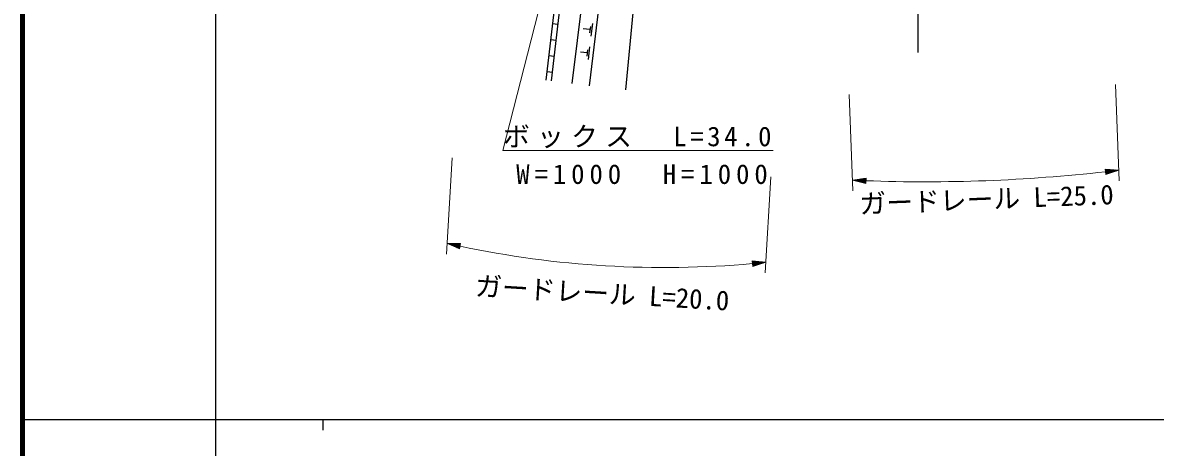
# Model space of a CAD drawing. Units: millimetres, scale not verified. Extents: x 40000 to 680000, y 20000 to 380000.
# Drawn here: x 40000 to 145661, y 202409 to 242039 of the extents above; entities that cross this region are included whole.
import ezdxf
from ezdxf.enums import TextEntityAlignment as Align

# ---------------------------------------------------------------- set-up
doc = ezdxf.new("R2010")
doc.units = ezdxf.units.MM
doc.header["$LTSCALE"] = 1000
for name, color, linetype, lineweight in [('M-BGD', 7, 'Continuous', 25), ('M-STR-HTXT', 7, 'Continuous', 13), ('M-STR-STRC', 7, 'Continuous', 25), ('M-TTL', 2, 'Continuous', 140), ('M-TTL-BAND', 7, 'Continuous', 25)]:
    doc.layers.add(name, color=color, linetype=linetype, lineweight=lineweight)
doc.styles.add('ＭＳ ゴシック', font='')
doc.styles.get('ＭＳ ゴシック').set_extended_font_data('MS Gothic')

msp = doc.modelspace()

# ---------------------------------------------------------------- linework, layer by layer
at = {"layer": 'M-BGD'}
for p, q in [((91268, 236354), (94623, 263837)), ((96202, 263748), (92847, 236157)), ((88829, 236659), (90569, 251710)), ((89325, 236602), (91065, 251653)), ((89440, 241950), (89937, 241892)), ((92921, 241386), (92295, 241462)), ((92957, 241679), (92885, 241092)), ((93149, 241954), (93006, 240780)), ((89268, 240460), (89765, 240402)), ((89096, 238970), (89592, 238912)), ((92657, 239219), (92030, 239295)), ((92693, 239513), (92622, 238925)), ((92886, 239788), (92743, 238612)), ((88923, 237480), (89420, 237422))]:
    msp.add_line(p, q, dxfattribs=at)
msp.add_lwpolyline([(97870, 252320), (96991, 243620), (96238, 235762)], dxfattribs=at)
at = {"layer": 'M-STR-HTXT'}
for p, q in [((94327, 267416), (84799, 230118)), ((141942, 236266), (142280, 227273)), ((117114, 235333), (117451, 226340)), ((80058, 229433), (79523, 220449)), ((84799, 230118), (109999, 230118)), ((142242, 228272), (140971, 228370)), ((140971, 228370), (141031, 227874)), ((141225, 228350), (140977, 228320)), ((140983, 228271), (141479, 228331)), ((141734, 228311), (140989, 228221)), ((140995, 228171), (141988, 228291)), ((142242, 228272), (141001, 228122)), ((142242, 228272), (141031, 227874)), ((109794, 227664), (109259, 218680)), ((117414, 227339), (118674, 227532)), ((117414, 227339), (118651, 227033)), ((117414, 227339), (118663, 227282)), ((118660, 227233), (117661, 227278)), ((118665, 227332), (117666, 227378)), ((117909, 227217), (118658, 227183)), ((117918, 227416), (118667, 227382)), ((118669, 227432), (118170, 227455)), ((118422, 227494), (118672, 227482)), ((118651, 227033), (118674, 227532)), ((141007, 228072), (142000, 228192)), ((141758, 228113), (141013, 228023)), ((141019, 227973), (141516, 228033)), ((141273, 227953), (141025, 227923)), ((118656, 227133), (118156, 227155)), ((118404, 227094), (118654, 227083)), ((79583, 221448), (80747, 220928)), ((79583, 221448), (80857, 221416)), ((79583, 221448), (80802, 221172)), ((80791, 221123), (79815, 221344)), ((80813, 221221), (79838, 221441)), ((80048, 221240), (80780, 221074)), ((80092, 221435), (80824, 221269)), ((80769, 221026), (80281, 221136)), ((80835, 221318), (80347, 221428)), ((80514, 221032), (80758, 220977)), ((80602, 221422), (80846, 221367)), ((80747, 220928), (80857, 221416)), ((109319, 219678), (108050, 219798)), ((108050, 219798), (108101, 219300)), ((108303, 219774), (108055, 219748)), ((108060, 219698), (108557, 219750)), ((108811, 219726), (108065, 219648)), ((108070, 219599), (109065, 219702)), ((109319, 219678), (108075, 219549)), ((108080, 219499), (109075, 219602)), ((108832, 219527), (108086, 219449)), ((108091, 219400), (108588, 219451)), ((108345, 219376), (108096, 219350)), ((109319, 219678), (108101, 219300))]:
    msp.add_line(p, q, dxfattribs=at)
for centre, radius, start, end in [((124208, 377392), 150206, 267.88445, 276.41899), ((99834, 311030), 91843, 258.04123, 275.14747)]:
    msp.add_arc(centre, radius, start, end, dxfattribs=at)
at = {"layer": 'M-STR-STRC'}
msp.add_line((123515, 242887), (123515, 239251), dxfattribs=at)
at = {"layer": 'M-TTL'}
msp.add_line((40000, 380000), (40000, 20000), dxfattribs=at)
at = {"layer": 'M-TTL-BAND'}
for p, q in [((58000, 370000), (58000, 20000)), ((40000, 205000), (579000, 205000)), ((68000, 205000), (68000, 204000))]:
    msp.add_line(p, q, dxfattribs=at)

# ---------------------------------------------------------------- texts
at = {"layer": 'M-STR-HTXT', "style": 'ＭＳ ゴシック'}
for s, rotation, p in [('ガードレール L=25.0', 2.152, (129967, 224108)), ('ガードレール L=20.0', 356.594, (93980, 215327))]:
    msp.add_text(s, height=1833, rotation=rotation, dxfattribs=at).set_placement(p, align=Align.BOTTOM_CENTER)
at = {"layer": 'M-STR-HTXT', "char_height": 1833, "attachment_point": 8, "style": 'ＭＳ ゴシック'}
for s, insert in [('\\T1.27;ボックス\u3000L=34.0', (97499, 230318)), ('\\T1.37;W=1000\u3000H=1000', (98002, 226960))]:
    msp.add_mtext(s, dxfattribs=dict(at, insert=insert))

doc.saveas('drawing.dxf')
